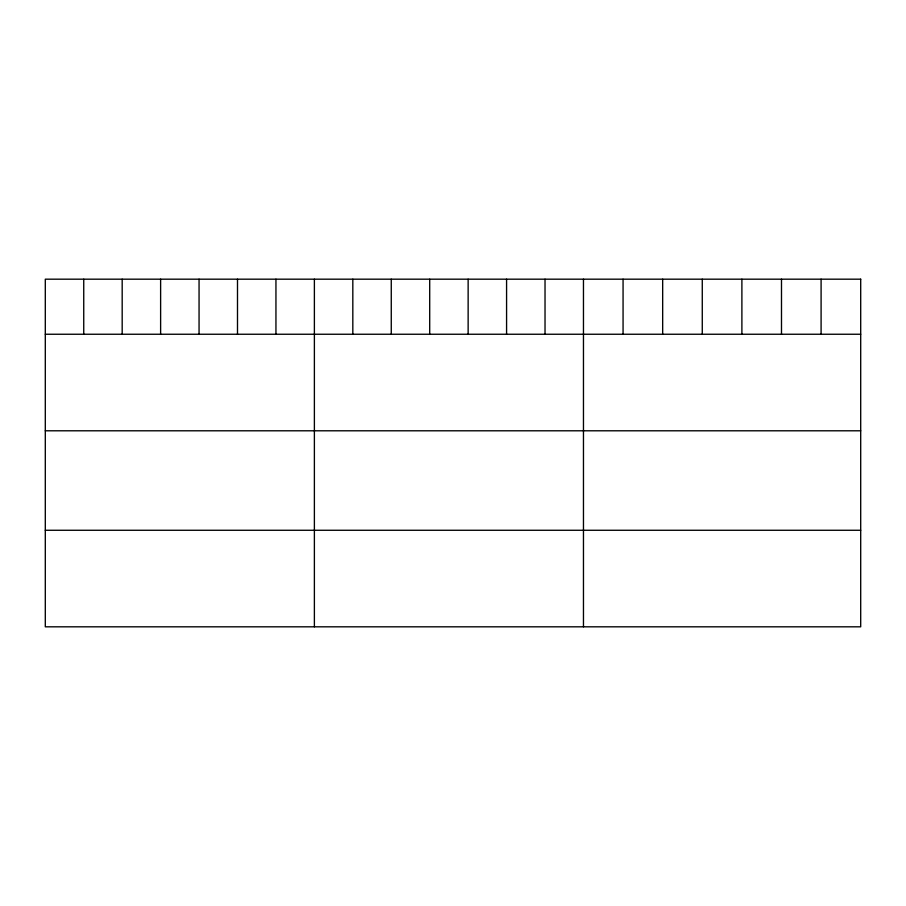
<?xml version="1.0" encoding="UTF-8"?>
<svg xmlns="http://www.w3.org/2000/svg" width="906" height="906" viewBox="0 0 906 906"><rect width="100%" height="100%" fill="white"/><g stroke="black" fill="none" stroke-linecap="round" stroke-linejoin="round"><path stroke-width="1.36" d="M45.3 334.246L860.7 334.246M45.3 430.792L860.7 430.792M45.3 530.27L860.7 530.27M821.096 279.184L821.096 334.246M781.493 279.184L781.493 334.246M741.889 279.184L741.889 334.246M702.275 279.184L702.275 334.246M662.671 279.184L662.671 334.246M623.068 279.184L623.068 334.246M583.464 279.184L583.464 626.816M545.027 279.184L545.027 334.246M506.579 279.184L506.579 334.246M468.142 279.184L468.142 334.246M429.704 279.184L429.704 334.246M391.267 279.184L391.267 334.246M352.819 279.184L352.819 334.246M314.382 279.184L314.382 626.816M275.945 279.184L275.945 334.246M237.497 279.184L237.497 334.246M199.06 279.184L199.06 334.246M160.622 279.184L160.622 334.246M122.185 279.184L122.185 334.246M83.737 279.184L83.737 334.246M860.7 279.184L45.3 279.184L45.3 626.816L860.7 626.816L860.7 279.184"/></g></svg>
